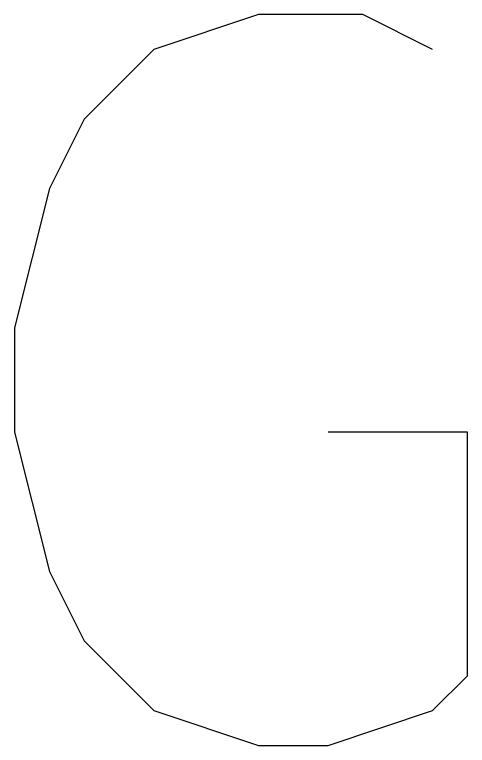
# Model space of a CAD drawing. Extents: x 0.4 to 11.3, y -7.9 to -0.4.
# Drawn here: x 6.88524 to 6.91619, y -1.4128 to -1.3628 of the extents above; entities that cross this region are included whole.
import ezdxf

# ---------------------------------------------------------------- set-up
doc = ezdxf.new("R2010")
doc.units = 0
doc.header["$MEASUREMENT"] = 0
doc.layers.add('CYAN2', color=4, linetype='CONTINUOUS')

msp = doc.modelspace()

# ---------------------------------------------------------------- linework, layer by layer
at = {"layer": 'CYAN2', "linetype": 'CONTINUOUS'}
for p, q in [((6.901906, -1.362803), (6.894764, -1.365185)), ((6.901906, -1.362803), (6.894764, -1.365185)), ((6.909047, -1.362803), (6.901906, -1.362803)), ((6.909047, -1.362803), (6.901906, -1.362803)), ((6.913811, -1.365185), (6.909047, -1.362803)), ((6.913811, -1.365185), (6.909047, -1.362803)), ((6.894764, -1.365185), (6.89, -1.369949)), ((6.894764, -1.365185), (6.89, -1.369949)), ((6.89, -1.369949), (6.887618, -1.374709)), ((6.89, -1.369949), (6.887618, -1.374709)), ((6.887618, -1.374709), (6.88524, -1.384232)), ((6.887618, -1.374709), (6.88524, -1.384232)), ((6.88524, -1.384232), (6.88524, -1.391374)), ((6.88524, -1.384232), (6.88524, -1.391374)), ((6.88524, -1.391374), (6.887618, -1.400898)), ((6.88524, -1.391374), (6.887618, -1.400898)), ((6.916189, -1.391374), (6.906665, -1.391374)), ((6.916189, -1.391374), (6.906665, -1.391374)), ((6.916189, -1.408043), (6.916189, -1.391374)), ((6.916189, -1.408043), (6.916189, -1.391374)), ((6.887618, -1.400898), (6.89, -1.405661)), ((6.887618, -1.400898), (6.89, -1.405661)), ((6.89, -1.405661), (6.894764, -1.410425)), ((6.89, -1.405661), (6.894764, -1.410425)), ((6.913811, -1.410425), (6.916189, -1.408043)), ((6.913811, -1.410425), (6.916189, -1.408043)), ((6.894764, -1.410425), (6.901906, -1.412803)), ((6.894764, -1.410425), (6.901906, -1.412803)), ((6.906665, -1.412803), (6.913811, -1.410425)), ((6.906665, -1.412803), (6.913811, -1.410425)), ((6.901906, -1.412803), (6.906665, -1.412803)), ((6.901906, -1.412803), (6.906665, -1.412803))]:
    msp.add_line(p, q, dxfattribs=at)

doc.saveas('drawing.dxf')
